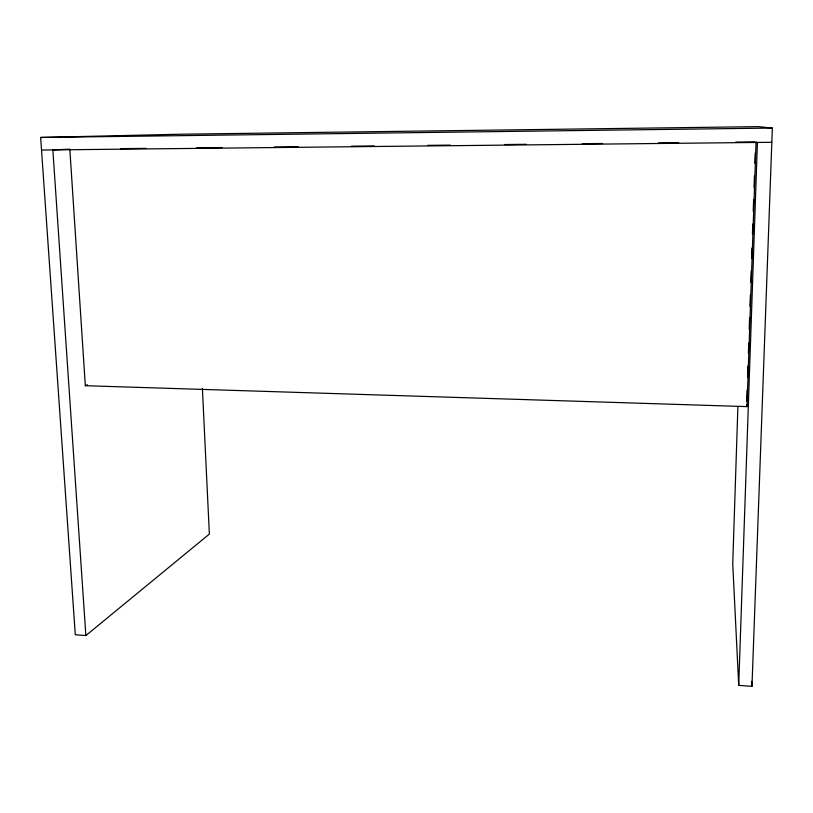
<?xml version="1.0" encoding="UTF-8"?>
<svg xmlns="http://www.w3.org/2000/svg" width="813" height="813" viewBox="0 0 813 813"><rect width="100%" height="100%" fill="white"/><g stroke="black" fill="none" stroke-linecap="round" stroke-linejoin="round"><path stroke-width="1.22" d="M737.899 406.591L732.737 563.846L738.712 685.349L751.964 686.355L772.35 128.058L758.194 126.645L181.014 134.206L40.65 137.458L75.294 634.75L85.873 635.563L209.368 534.08L202.396 388.451M746.73 401.337L747.127 389.935M747.554 377.273L747.95 365.87M748.377 353.198L748.722 343.066M749.2 329.133L749.586 317.731M749.982 306.328L750.369 294.936M750.806 282.263L751.192 270.861M751.629 258.199L751.974 248.067M752.442 234.124L752.787 223.992M753.224 211.329L753.61 199.927M754.047 187.254L754.434 175.862M754.87 163.189L755.216 153.057M69.827 149.186L85.324 385.697L746.995 406.622L756.06 141.858M738.712 685.349L757.401 142.448M85.324 385.697L87.489 384.793M69.278 149.206L52.845 149.907L85.873 635.563M40.65 137.458L772.35 128.058M120.568 148.647L145.934 148.373M196.675 147.834L222.04 147.56M274.052 147.001L298.147 146.747M351.419 146.177L374.254 145.934M427.526 145.364L450.361 145.121M504.903 144.541L526.468 144.308M582.281 143.708L602.575 143.495M658.388 142.895L678.682 142.682M735.765 142.072L754.789 141.869M41.524 150.029L771.832 142.295M746.761 404.793L746.995 406.622M751.598 681.335L751.964 686.355"/></g></svg>
